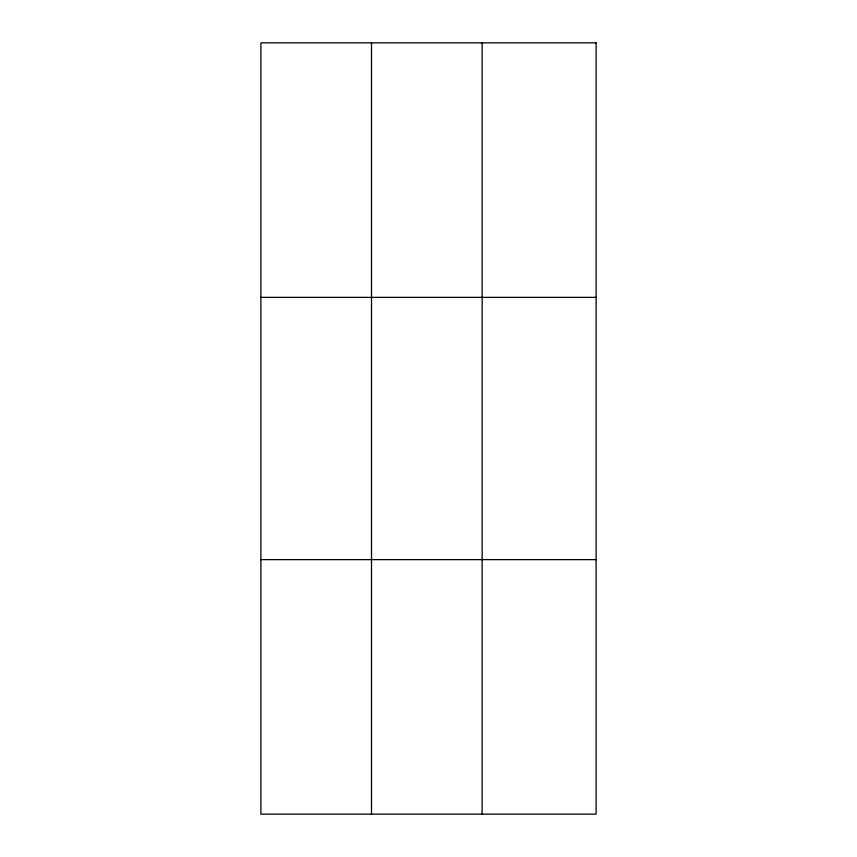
<?xml version="1.0" encoding="UTF-8"?>
<svg xmlns="http://www.w3.org/2000/svg" width="857" height="857" viewBox="0 0 857 857"><rect width="100%" height="100%" fill="white"/><g stroke="black" fill="none" stroke-linecap="round" stroke-linejoin="round"><path stroke-width="1.29" d="M371.51 42.85L371.51 814.15M482.137 42.85L482.137 814.15M260.892 297.379L596.108 297.379M260.892 559.621L596.108 559.621M596.108 42.85L596.108 814.15L260.892 814.15L260.892 42.85L596.108 42.85"/></g></svg>
